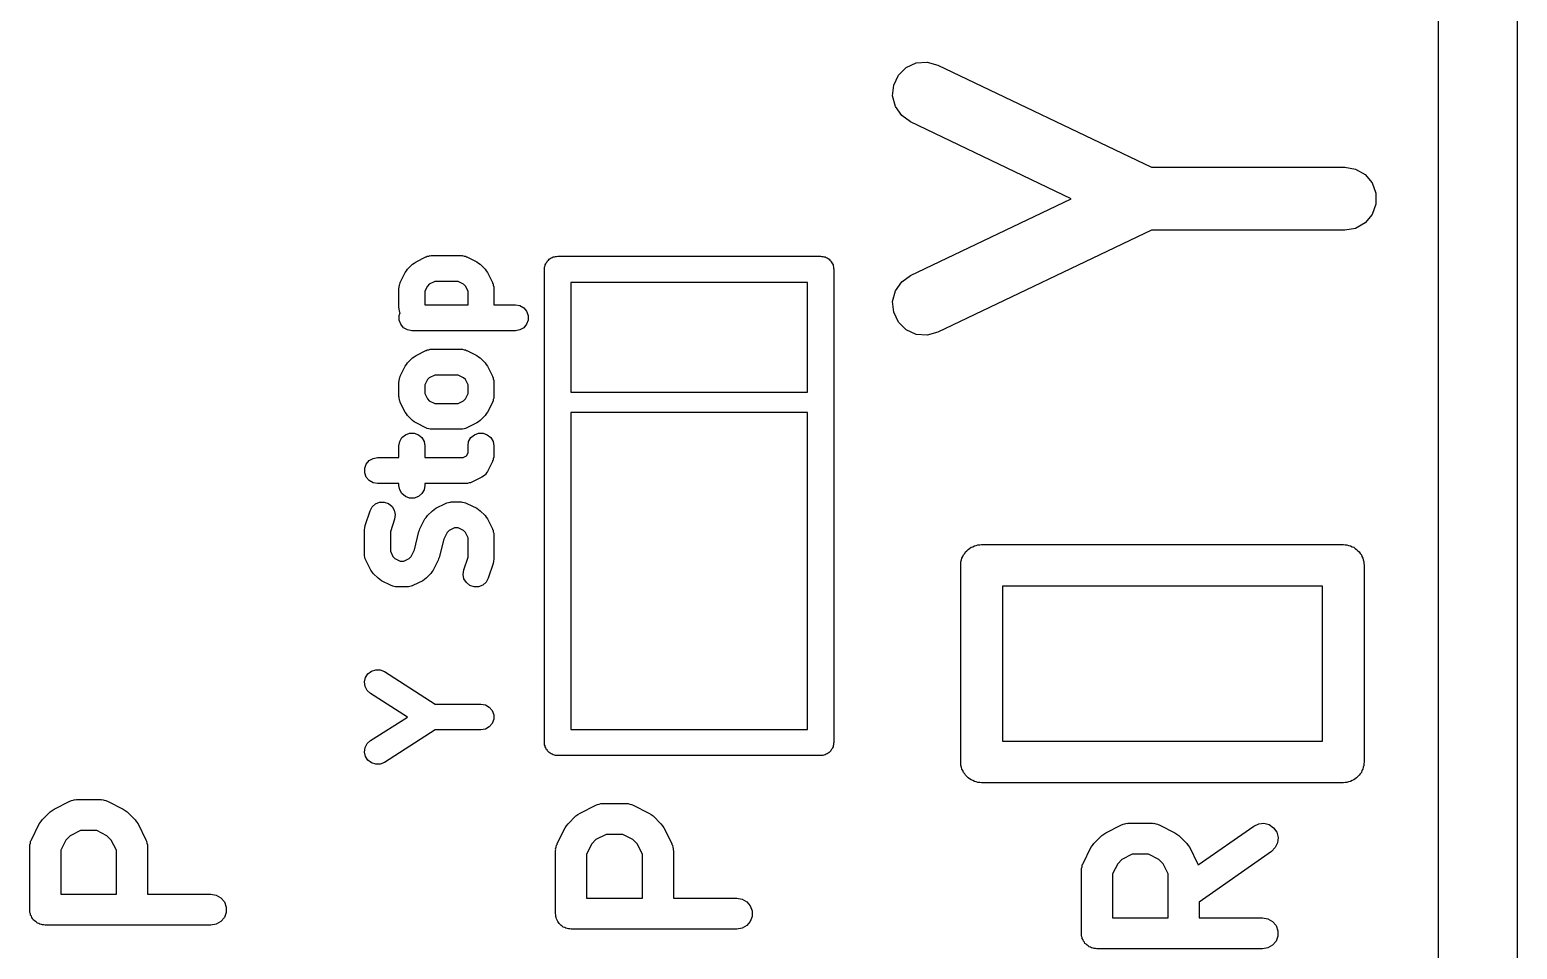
# Model space of a CAD drawing. Extents: x 10 to 287, y -200 to -10.
# Drawn here: x 100.45 to 107.63, y -72.25 to -67.8 of the extents above; entities that cross this region are included whole.
import ezdxf

# ---------------------------------------------------------------- set-up
doc = ezdxf.new("R2010")
doc.units = 0
doc.header["$MEASUREMENT"] = 0
doc.layers.add('BLACK', color=7, linetype='CONTINUOUS')

msp = doc.modelspace()

# ---------------------------------------------------------------- linework, layer by layer
at = {"layer": 'Black'}
for p, q in [((107.632, -61.214), (107.632, -76.454)), ((107.251, -73.6981), (107.251, -63.8429)), ((104.681, -67.9864), (104.729, -67.9644)), ((104.729, -67.9644), (104.782, -67.9603)), ((104.782, -67.9603), (104.833, -67.9745)), ((104.62, -68.0712), (104.643, -68.0235)), ((104.643, -68.0235), (104.681, -67.9864)), ((104.833, -67.9745), (105.866, -68.4676)), ((104.615, -68.1239), (104.62, -68.0712)), ((104.629, -68.1752), (104.615, -68.1239)), ((104.659, -68.2188), (104.629, -68.1752)), ((104.702, -68.2495), (104.659, -68.2188)), ((105.478, -68.62), (104.702, -68.2495)), ((105.866, -68.4676), (106.799, -68.4676)), ((106.799, -68.4676), (106.851, -68.4768)), ((106.851, -68.4768), (106.897, -68.5033)), ((106.897, -68.5033), (106.931, -68.5438)), ((106.931, -68.5438), (106.949, -68.5935)), ((106.949, -68.5935), (106.949, -68.6465)), ((104.702, -68.9905), (105.478, -68.62)), ((106.949, -68.6465), (106.931, -68.6962)), ((106.897, -68.7367), (106.851, -68.7632)), ((106.931, -68.6962), (106.897, -68.7367)), ((105.866, -68.7724), (104.833, -69.2655)), ((106.799, -68.7724), (105.866, -68.7724)), ((106.851, -68.7632), (106.799, -68.7724)), ((102.313, -68.9251), (102.36, -68.9012)), ((102.36, -68.9012), (102.364, -68.9002)), ((102.364, -68.9002), (102.367, -68.8984)), ((102.367, -68.8984), (102.374, -68.8971)), ((102.374, -68.8971), (102.381, -68.8951)), ((102.381, -68.8951), (102.385, -68.8953)), ((102.385, -68.8953), (102.388, -68.8946)), ((102.388, -68.8946), (102.531, -68.8946)), ((102.531, -68.8946), (102.535, -68.8953)), ((102.535, -68.8953), (102.538, -68.8951)), ((102.538, -68.8951), (102.545, -68.8971)), ((102.545, -68.8971), (102.552, -68.8984)), ((102.552, -68.8984), (102.555, -68.9002)), ((102.555, -68.9002), (102.559, -68.9012)), ((102.559, -68.9012), (102.607, -68.9251)), ((102.965, -68.906), (102.97, -68.9041)), ((102.97, -68.9041), (102.975, -68.9013)), ((102.975, -68.9013), (102.981, -68.9004)), ((102.981, -68.9004), (102.986, -68.8985)), ((102.986, -68.8985), (102.992, -68.8985)), ((102.992, -68.8985), (102.997, -68.8975)), ((102.997, -68.8975), (104.267, -68.8975)), ((104.267, -68.8975), (104.272, -68.8985)), ((104.272, -68.8985), (104.278, -68.8985)), ((104.278, -68.8985), (104.283, -68.9004)), ((104.283, -68.9004), (104.289, -68.9013)), ((104.289, -68.9013), (104.294, -68.9041)), ((104.294, -68.9041), (104.299, -68.906)), ((102.261, -68.9768), (102.267, -68.9688)), ((102.267, -68.9688), (102.272, -68.9606)), ((102.272, -68.9606), (102.296, -68.9368)), ((102.296, -68.9368), (102.304, -68.931)), ((102.304, -68.931), (102.313, -68.9251)), ((102.607, -68.9251), (102.615, -68.931)), ((102.615, -68.931), (102.623, -68.9368)), ((102.623, -68.9368), (102.647, -68.9606)), ((102.647, -68.9606), (102.652, -68.9688)), ((102.652, -68.9688), (102.658, -68.9768)), ((102.933, -68.961), (102.934, -68.9555)), ((102.933, -71.247), (102.933, -68.961)), ((102.934, -68.95), (102.936, -68.9448)), ((102.934, -68.9555), (102.934, -68.95)), ((102.936, -68.9448), (102.937, -68.9393)), ((102.937, -68.9393), (102.94, -68.9345)), ((102.94, -68.9345), (102.942, -68.9292)), ((102.942, -68.9292), (102.946, -68.925)), ((102.946, -68.925), (102.948, -68.9202)), ((102.948, -68.9202), (102.953, -68.9166)), ((102.953, -68.9166), (102.956, -68.9124)), ((102.956, -68.9124), (102.961, -68.9096)), ((102.961, -68.9096), (102.965, -68.906)), ((104.299, -68.906), (104.303, -68.9096)), ((104.303, -68.9096), (104.308, -68.9124)), ((104.308, -68.9124), (104.311, -68.9166)), ((104.311, -68.9166), (104.316, -68.9202)), ((104.316, -68.9202), (104.318, -68.925)), ((104.318, -68.925), (104.322, -68.9292)), ((104.322, -68.9292), (104.324, -68.9345)), ((104.324, -68.9345), (104.327, -68.9393)), ((104.327, -68.9393), (104.328, -68.9448)), ((104.328, -68.9448), (104.33, -68.95)), ((104.33, -68.95), (104.33, -68.9555)), ((104.33, -68.9555), (104.331, -68.961)), ((104.331, -68.961), (104.331, -71.247)), ((102.231, -69.0452), (102.233, -69.0382)), ((102.231, -69.0488), (102.231, -69.0452)), ((102.233, -69.0382), (102.234, -69.031)), ((102.234, -69.031), (102.236, -69.0279)), ((102.236, -69.0279), (102.237, -69.0244)), ((102.237, -69.0244), (102.261, -68.9768)), ((102.368, -69.0418), (102.355, -69.0671)), ((102.377, -69.0323), (102.368, -69.0418)), ((102.403, -69.0196), (102.377, -69.0323)), ((102.516, -69.0196), (102.403, -69.0196)), ((102.542, -69.0323), (102.516, -69.0196)), ((102.551, -69.0418), (102.542, -69.0323)), ((102.564, -69.0671), (102.551, -69.0418)), ((102.658, -68.9768), (102.682, -69.0244)), ((102.682, -69.0244), (102.683, -69.0279)), ((102.683, -69.0279), (102.685, -69.031)), ((102.685, -69.031), (102.686, -69.0382)), ((102.686, -69.0382), (102.688, -69.0452)), ((102.688, -69.0452), (102.688, -69.0488)), ((103.06, -69.0245), (103.06, -69.5541)), ((104.203, -69.0245), (103.06, -69.0245)), ((104.203, -69.5541), (104.203, -69.0245)), ((104.629, -69.0648), (104.659, -69.0212)), ((104.659, -69.0212), (104.702, -68.9905)), ((102.23, -69.0524), (102.231, -69.0488)), ((102.23, -69.1476), (102.23, -69.0524)), ((102.355, -69.0671), (102.355, -69.1327)), ((102.564, -69.1327), (102.564, -69.0671)), ((102.688, -69.0488), (102.689, -69.0524)), ((102.689, -69.0524), (102.689, -69.1327)), ((104.615, -69.1161), (104.629, -69.0648)), ((104.62, -69.1688), (104.615, -69.1161)), ((102.231, -69.1512), (102.23, -69.1476)), ((102.231, -69.1548), (102.231, -69.1512)), ((102.233, -69.1618), (102.231, -69.1548)), ((102.231, -69.1844), (102.236, -69.1719)), ((102.231, -69.2061), (102.231, -69.1844)), ((102.234, -69.169), (102.233, -69.1618)), ((102.236, -69.1719), (102.234, -69.169)), ((102.355, -69.1327), (102.564, -69.1327)), ((102.689, -69.1327), (102.793, -69.1327)), ((102.793, -69.1327), (102.814, -69.1365)), ((102.814, -69.1365), (102.833, -69.1474)), ((102.833, -69.1474), (102.847, -69.164)), ((102.847, -69.164), (102.854, -69.1844)), ((102.854, -69.1844), (102.854, -69.2061)), ((104.643, -69.2165), (104.62, -69.1688)), ((102.239, -69.2265), (102.231, -69.2061)), ((102.253, -69.2431), (102.239, -69.2265)), ((102.271, -69.254), (102.253, -69.2431)), ((102.293, -69.2577), (102.271, -69.254)), ((102.793, -69.2577), (102.293, -69.2577)), ((102.814, -69.254), (102.793, -69.2577)), ((102.833, -69.2431), (102.814, -69.254)), ((102.847, -69.2265), (102.833, -69.2431)), ((102.854, -69.2061), (102.847, -69.2265)), ((104.681, -69.2536), (104.643, -69.2165)), ((104.729, -69.2756), (104.681, -69.2536)), ((104.782, -69.2797), (104.729, -69.2756)), ((104.833, -69.2655), (104.782, -69.2797)), ((102.272, -69.4129), (102.296, -69.3891)), ((102.296, -69.3891), (102.304, -69.3834)), ((102.304, -69.3834), (102.313, -69.3774)), ((102.313, -69.3774), (102.36, -69.3536)), ((102.36, -69.3536), (102.364, -69.3526)), ((102.364, -69.3526), (102.367, -69.3508)), ((102.367, -69.3508), (102.374, -69.3495)), ((102.374, -69.3495), (102.381, -69.3474)), ((102.381, -69.3474), (102.385, -69.3477)), ((102.385, -69.3477), (102.388, -69.347)), ((102.388, -69.347), (102.531, -69.347)), ((102.531, -69.347), (102.535, -69.3477)), ((102.535, -69.3477), (102.538, -69.3474)), ((102.538, -69.3474), (102.545, -69.3495)), ((102.545, -69.3495), (102.552, -69.3508)), ((102.552, -69.3508), (102.555, -69.3526)), ((102.555, -69.3526), (102.559, -69.3536)), ((102.559, -69.3536), (102.607, -69.3774)), ((102.607, -69.3774), (102.615, -69.3834)), ((102.615, -69.3834), (102.623, -69.3891)), ((102.623, -69.3891), (102.647, -69.4129)), ((102.236, -69.4803), (102.237, -69.4768)), ((102.237, -69.4768), (102.261, -69.4292)), ((102.261, -69.4292), (102.267, -69.4211)), ((102.267, -69.4211), (102.272, -69.4129)), ((102.403, -69.472), (102.377, -69.4847)), ((102.516, -69.472), (102.403, -69.472)), ((102.542, -69.4847), (102.516, -69.472)), ((102.647, -69.4129), (102.652, -69.4212)), ((102.652, -69.4212), (102.658, -69.4292)), ((102.658, -69.4292), (102.682, -69.4768)), ((102.682, -69.4768), (102.683, -69.4803)), ((102.23, -69.5048), (102.231, -69.5012)), ((102.23, -69.5762), (102.23, -69.5048)), ((102.231, -69.4976), (102.233, -69.4906)), ((102.231, -69.5012), (102.231, -69.4976)), ((102.233, -69.4906), (102.234, -69.4834)), ((102.234, -69.4834), (102.236, -69.4803)), ((102.368, -69.4942), (102.355, -69.5195)), ((102.355, -69.5195), (102.355, -69.5614)), ((102.377, -69.4847), (102.368, -69.4942)), ((102.551, -69.4942), (102.542, -69.4847)), ((102.564, -69.5195), (102.551, -69.4942)), ((102.564, -69.5614), (102.564, -69.5195)), ((102.683, -69.4803), (102.685, -69.4834)), ((102.685, -69.4834), (102.686, -69.4906)), ((102.686, -69.4906), (102.688, -69.4976)), ((102.688, -69.4976), (102.688, -69.5012)), ((102.688, -69.5012), (102.689, -69.5048)), ((102.689, -69.5048), (102.689, -69.5762)), ((102.231, -69.5797), (102.23, -69.5762)), ((102.231, -69.5833), (102.231, -69.5797)), ((102.233, -69.5904), (102.231, -69.5833)), ((102.234, -69.5976), (102.233, -69.5904)), ((102.236, -69.6007), (102.234, -69.5976)), ((102.237, -69.6041), (102.236, -69.6007)), ((102.261, -69.6518), (102.237, -69.6041)), ((102.355, -69.5614), (102.368, -69.5868)), ((102.368, -69.5868), (102.377, -69.5963)), ((102.377, -69.5963), (102.403, -69.6089)), ((102.403, -69.6089), (102.516, -69.6089)), ((102.516, -69.6089), (102.542, -69.5963)), ((102.542, -69.5963), (102.551, -69.5868)), ((102.551, -69.5868), (102.564, -69.5614)), ((102.682, -69.6041), (102.658, -69.6518)), ((102.683, -69.6007), (102.682, -69.6041)), ((102.685, -69.5976), (102.683, -69.6007)), ((102.686, -69.5904), (102.685, -69.5976)), ((102.688, -69.5833), (102.686, -69.5904)), ((102.689, -69.5762), (102.688, -69.5797)), ((102.688, -69.5797), (102.688, -69.5833)), ((103.06, -69.5541), (104.203, -69.5541)), ((102.267, -69.6598), (102.261, -69.6518)), ((102.272, -69.668), (102.267, -69.6598)), ((102.296, -69.6918), (102.272, -69.668)), ((102.304, -69.6976), (102.296, -69.6918)), ((102.623, -69.6918), (102.615, -69.6976)), ((102.647, -69.668), (102.623, -69.6918)), ((102.652, -69.6598), (102.647, -69.668)), ((102.658, -69.6518), (102.652, -69.6598)), ((103.06, -69.6531), (103.06, -71.1835)), ((104.203, -69.6531), (103.06, -69.6531)), ((104.203, -71.1835), (104.203, -69.6531)), ((102.245, -69.7741), (102.262, -69.7602)), ((102.262, -69.7602), (102.282, -69.7527)), ((102.282, -69.7527), (102.304, -69.7527)), ((102.313, -69.7035), (102.304, -69.6976)), ((102.304, -69.7527), (102.324, -69.7602)), ((102.36, -69.7273), (102.313, -69.7035)), ((102.324, -69.7602), (102.341, -69.7741)), ((102.364, -69.7284), (102.36, -69.7273)), ((102.367, -69.7302), (102.364, -69.7284)), ((102.374, -69.7314), (102.367, -69.7302)), ((102.381, -69.7335), (102.374, -69.7314)), ((102.385, -69.7333), (102.381, -69.7335)), ((102.388, -69.7339), (102.385, -69.7333)), ((102.531, -69.7339), (102.388, -69.7339)), ((102.535, -69.7333), (102.531, -69.7339)), ((102.538, -69.7335), (102.535, -69.7333)), ((102.545, -69.7314), (102.538, -69.7335)), ((102.552, -69.7302), (102.545, -69.7314)), ((102.555, -69.7284), (102.552, -69.7302)), ((102.559, -69.7273), (102.555, -69.7284)), ((102.607, -69.7035), (102.559, -69.7273)), ((102.578, -69.7741), (102.595, -69.7602)), ((102.595, -69.7602), (102.615, -69.7527)), ((102.615, -69.6976), (102.607, -69.7035)), ((102.615, -69.7527), (102.637, -69.7527)), ((102.637, -69.7527), (102.657, -69.7602)), ((102.657, -69.7602), (102.674, -69.7741)), ((102.23, -69.8143), (102.234, -69.7929)), ((102.23, -69.8708), (102.23, -69.8143)), ((102.234, -69.7929), (102.245, -69.7741)), ((102.341, -69.7741), (102.352, -69.7929)), ((102.352, -69.7929), (102.355, -69.8143)), ((102.355, -69.8143), (102.355, -69.8708)), ((102.564, -69.8143), (102.567, -69.7929)), ((102.564, -69.8472), (102.564, -69.8143)), ((102.567, -69.7929), (102.578, -69.7741)), ((102.674, -69.7741), (102.685, -69.7929)), ((102.685, -69.7929), (102.689, -69.8143)), ((102.689, -69.8143), (102.689, -69.8619)), ((102.065, -69.9225), (102.072, -69.9021)), ((102.072, -69.9021), (102.086, -69.8855)), ((102.086, -69.8855), (102.105, -69.8746)), ((102.105, -69.8746), (102.126, -69.8708)), ((102.126, -69.8708), (102.23, -69.8708)), ((102.355, -69.8708), (102.54, -69.8708)), ((102.54, -69.8708), (102.556, -69.8629)), ((102.556, -69.8629), (102.564, -69.8472)), ((102.682, -69.8899), (102.658, -69.9375)), ((102.683, -69.8864), (102.682, -69.8899)), ((102.685, -69.8833), (102.683, -69.8864)), ((102.686, -69.8761), (102.685, -69.8833)), ((102.688, -69.8691), (102.686, -69.8761)), ((102.689, -69.8619), (102.688, -69.8655)), ((102.688, -69.8655), (102.688, -69.8691)), ((102.065, -69.9442), (102.065, -69.9225)), ((102.072, -69.9646), (102.065, -69.9442)), ((102.086, -69.9812), (102.072, -69.9646)), ((102.105, -69.9921), (102.086, -69.9812)), ((102.63, -69.9654), (102.583, -69.9892)), ((102.638, -69.96), (102.63, -69.9654)), ((102.645, -69.9549), (102.638, -69.96)), ((102.646, -69.9535), (102.645, -69.9549)), ((102.648, -69.9525), (102.646, -69.9535)), ((102.653, -69.9448), (102.648, -69.9525)), ((102.658, -69.9375), (102.653, -69.9448)), ((102.126, -69.9958), (102.105, -69.9921)), ((102.23, -69.9958), (102.126, -69.9958)), ((102.23, -70.0048), (102.23, -69.9958)), ((102.234, -70.0261), (102.23, -70.0048)), ((102.245, -70.0449), (102.234, -70.0261)), ((102.262, -70.0589), (102.245, -70.0449)), ((102.341, -70.0449), (102.324, -70.0589)), ((102.352, -70.0261), (102.341, -70.0449)), ((102.355, -70.0048), (102.352, -70.0261)), ((102.555, -69.9958), (102.355, -69.9958)), ((102.355, -69.9958), (102.355, -70.0048)), ((102.558, -69.9952), (102.555, -69.9958)), ((102.562, -69.9954), (102.558, -69.9952)), ((102.569, -69.9933), (102.562, -69.9954)), ((102.576, -69.9921), (102.569, -69.9933)), ((102.579, -69.9903), (102.576, -69.9921)), ((102.583, -69.9892), (102.579, -69.9903)), ((102.091, -70.1279), (102.101, -70.1088)), ((102.101, -70.1088), (102.117, -70.0944)), ((102.117, -70.0944), (102.137, -70.0864)), ((102.137, -70.0864), (102.159, -70.0858)), ((102.159, -70.0858), (102.18, -70.0927)), ((102.18, -70.0927), (102.197, -70.1062)), ((102.197, -70.1062), (102.208, -70.1246)), ((102.208, -70.1246), (102.212, -70.1459)), ((102.282, -70.0663), (102.262, -70.0589)), ((102.304, -70.0663), (102.282, -70.0663)), ((102.324, -70.0589), (102.304, -70.0663)), ((102.392, -70.1272), (102.4, -70.1215)), ((102.4, -70.1215), (102.408, -70.1155)), ((102.408, -70.1155), (102.455, -70.0917)), ((102.455, -70.0917), (102.459, -70.0907)), ((102.459, -70.0907), (102.462, -70.0889)), ((102.462, -70.0889), (102.469, -70.0876)), ((102.469, -70.0876), (102.476, -70.0855)), ((102.476, -70.0855), (102.48, -70.0857)), ((102.48, -70.0857), (102.483, -70.0851)), ((102.483, -70.0851), (102.531, -70.0851)), ((102.531, -70.0851), (102.535, -70.0857)), ((102.535, -70.0857), (102.538, -70.0855)), ((102.538, -70.0855), (102.545, -70.0876)), ((102.545, -70.0876), (102.552, -70.0889)), ((102.552, -70.0889), (102.555, -70.0907)), ((102.555, -70.0907), (102.559, -70.0917)), ((102.559, -70.0917), (102.607, -70.1155)), ((102.607, -70.1155), (102.615, -70.1215)), ((102.615, -70.1215), (102.623, -70.1272)), ((102.067, -70.1993), (102.091, -70.1279)), ((102.209, -70.1674), (102.189, -70.2292)), ((102.212, -70.1459), (102.209, -70.1674)), ((102.332, -70.2149), (102.356, -70.1673)), ((102.356, -70.1673), (102.362, -70.1593)), ((102.362, -70.1593), (102.368, -70.151)), ((102.368, -70.151), (102.392, -70.1272)), ((102.623, -70.1272), (102.647, -70.151)), ((102.647, -70.151), (102.652, -70.1592)), ((102.652, -70.1592), (102.658, -70.1673)), ((102.658, -70.1673), (102.682, -70.2149)), ((102.064, -70.219), (102.065, -70.2092)), ((102.064, -70.3381), (102.064, -70.219)), ((102.065, -70.2092), (102.067, -70.1993)), ((102.189, -70.2292), (102.189, -70.3233)), ((102.305, -70.3163), (102.327, -70.2277)), ((102.327, -70.2277), (102.33, -70.2215)), ((102.33, -70.2215), (102.332, -70.2149)), ((102.447, -70.2647), (102.425, -70.3533)), ((102.463, -70.2323), (102.447, -70.2647)), ((102.473, -70.2228), (102.463, -70.2323)), ((102.498, -70.2101), (102.473, -70.2228)), ((102.516, -70.2101), (102.498, -70.2101)), ((102.542, -70.2228), (102.516, -70.2101)), ((102.551, -70.2323), (102.542, -70.2228)), ((102.564, -70.2576), (102.551, -70.2323)), ((102.564, -70.3518), (102.564, -70.2576)), ((102.682, -70.2149), (102.683, -70.2184)), ((102.683, -70.2184), (102.685, -70.2215)), ((102.685, -70.2215), (102.686, -70.2287)), ((102.686, -70.2287), (102.688, -70.2357)), ((102.688, -70.2357), (102.688, -70.2393)), ((102.688, -70.2393), (102.689, -70.2429)), ((102.689, -70.2429), (102.689, -70.3619)), ((102.064, -70.3416), (102.064, -70.3381)), ((102.189, -70.3233), (102.201, -70.3487)), ((102.289, -70.3487), (102.305, -70.3163)), ((104.954, -70.3491), (104.957, -70.3409)), ((104.957, -70.3409), (104.963, -70.3341)), ((104.963, -70.3341), (104.967, -70.3265)), ((104.967, -70.3265), (104.974, -70.3209)), ((104.974, -70.3209), (104.98, -70.3142)), ((104.98, -70.3142), (104.987, -70.3098)), ((104.987, -70.3098), (104.994, -70.3041)), ((104.994, -70.3041), (105.002, -70.3011)), ((105.002, -70.3011), (105.01, -70.2967)), ((105.01, -70.2967), (105.019, -70.2952)), ((105.019, -70.2952), (105.027, -70.2922)), ((105.027, -70.2922), (105.036, -70.2922)), ((105.036, -70.2922), (105.044, -70.2907)), ((105.044, -70.2907), (106.792, -70.2907)), ((106.792, -70.2907), (106.8, -70.2922)), ((106.8, -70.2922), (106.809, -70.2922)), ((106.809, -70.2922), (106.817, -70.2952)), ((106.817, -70.2952), (106.826, -70.2967)), ((106.826, -70.2967), (106.834, -70.3011)), ((106.834, -70.3011), (106.842, -70.3041)), ((106.842, -70.3041), (106.849, -70.3098)), ((106.849, -70.3098), (106.856, -70.3142)), ((106.856, -70.3142), (106.862, -70.3209)), ((106.862, -70.3209), (106.869, -70.3265)), ((106.869, -70.3265), (106.873, -70.3341)), ((106.873, -70.3341), (106.879, -70.3409)), ((106.879, -70.3409), (106.882, -70.3491)), ((102.064, -70.3452), (102.064, -70.3416)), ((102.066, -70.3523), (102.064, -70.3452)), ((102.067, -70.3595), (102.066, -70.3523)), ((102.069, -70.3626), (102.067, -70.3595)), ((102.07, -70.366), (102.069, -70.3626)), ((102.094, -70.4137), (102.07, -70.366)), ((102.201, -70.3487), (102.211, -70.3582)), ((102.211, -70.3582), (102.236, -70.3708)), ((102.236, -70.3708), (102.254, -70.3708)), ((102.254, -70.3708), (102.28, -70.3582)), ((102.28, -70.3582), (102.289, -70.3487)), ((102.42, -70.366), (102.396, -70.4137)), ((102.422, -70.3595), (102.42, -70.366)), ((102.425, -70.3533), (102.422, -70.3595)), ((102.543, -70.4136), (102.564, -70.3518)), ((102.685, -70.3817), (102.662, -70.4531)), ((102.687, -70.3718), (102.685, -70.3817)), ((102.689, -70.3619), (102.687, -70.3718)), ((104.944, -70.391), (104.945, -70.3824)), ((104.944, -71.341), (104.944, -70.391)), ((104.945, -70.3736), (104.948, -70.3653)), ((104.945, -70.3824), (104.945, -70.3736)), ((104.948, -70.3653), (104.95, -70.3567)), ((104.95, -70.3567), (104.954, -70.3491)), ((106.882, -70.3491), (106.886, -70.3567)), ((106.886, -70.3567), (106.888, -70.3653)), ((106.888, -70.3653), (106.891, -70.3736)), ((106.891, -70.3736), (106.891, -70.3824)), ((106.891, -70.3824), (106.892, -70.391)), ((106.892, -70.391), (106.892, -71.341)), ((102.1, -70.4217), (102.094, -70.4137)), ((102.106, -70.4299), (102.1, -70.4217)), ((102.13, -70.4537), (102.106, -70.4299)), ((102.138, -70.4595), (102.13, -70.4537)), ((102.146, -70.4654), (102.138, -70.4595)), ((102.193, -70.4892), (102.146, -70.4654)), ((102.345, -70.4654), (102.297, -70.4892)), ((102.353, -70.4595), (102.345, -70.4654)), ((102.361, -70.4537), (102.353, -70.4595)), ((102.385, -70.4299), (102.361, -70.4537)), ((102.39, -70.4217), (102.385, -70.4299)), ((102.396, -70.4137), (102.39, -70.4217)), ((102.54, -70.435), (102.543, -70.4136)), ((102.544, -70.4563), (102.54, -70.435)), ((102.556, -70.4748), (102.544, -70.4563)), ((102.573, -70.4883), (102.556, -70.4748)), ((102.651, -70.4722), (102.635, -70.4866)), ((102.662, -70.4531), (102.651, -70.4722)), ((102.197, -70.4903), (102.193, -70.4892)), ((102.2, -70.4921), (102.197, -70.4903)), ((102.207, -70.4933), (102.2, -70.4921)), ((102.214, -70.4954), (102.207, -70.4933)), ((102.218, -70.4952), (102.214, -70.4954)), ((102.221, -70.4958), (102.218, -70.4952)), ((102.269, -70.4958), (102.221, -70.4958)), ((102.273, -70.4952), (102.269, -70.4958)), ((102.276, -70.4954), (102.273, -70.4952)), ((102.283, -70.4933), (102.276, -70.4954)), ((102.29, -70.4921), (102.283, -70.4933)), ((102.294, -70.4903), (102.29, -70.4921)), ((102.297, -70.4892), (102.294, -70.4903)), ((102.593, -70.4952), (102.573, -70.4883)), ((102.615, -70.4946), (102.593, -70.4952)), ((102.635, -70.4866), (102.615, -70.4946)), ((105.145, -70.4913), (105.145, -71.2407)), ((106.691, -70.4913), (105.145, -70.4913)), ((106.691, -71.2407), (106.691, -70.4913)), ((102.068, -70.9333), (102.08, -70.9149)), ((102.08, -70.9149), (102.097, -70.9017)), ((102.097, -70.9017), (102.118, -70.8952)), ((102.118, -70.8952), (102.14, -70.8961)), ((102.14, -70.8961), (102.16, -70.9044)), ((102.16, -70.9044), (102.406, -71.0613)), ((102.064, -70.9544), (102.068, -70.9333)), ((102.067, -70.976), (102.064, -70.9544)), ((102.077, -70.9952), (102.067, -70.976)), ((102.093, -71.0099), (102.077, -70.9952)), ((102.272, -71.1238), (102.093, -71.0099)), ((102.093, -71.2377), (102.272, -71.1238)), ((102.406, -71.0613), (102.626, -71.0613)), ((102.626, -71.0613), (102.648, -71.0651)), ((102.648, -71.0651), (102.666, -71.0759)), ((102.666, -71.0759), (102.68, -71.0926)), ((102.68, -71.0926), (102.688, -71.113)), ((102.688, -71.113), (102.688, -71.1347)), ((102.406, -71.1863), (102.16, -71.3432)), ((102.626, -71.1863), (102.406, -71.1863)), ((102.648, -71.1825), (102.626, -71.1863)), ((102.666, -71.1717), (102.648, -71.1825)), ((102.68, -71.1551), (102.666, -71.1717)), ((102.688, -71.1347), (102.68, -71.1551)), ((103.06, -71.1835), (104.203, -71.1835)), ((102.064, -71.2932), (102.067, -71.2717)), ((102.067, -71.2717), (102.077, -71.2524)), ((102.077, -71.2524), (102.093, -71.2377)), ((102.934, -71.2525), (102.933, -71.247)), ((102.934, -71.258), (102.934, -71.2525)), ((102.936, -71.2632), (102.934, -71.258)), ((102.937, -71.2687), (102.936, -71.2632)), ((102.94, -71.2735), (102.937, -71.2687)), ((102.942, -71.2788), (102.94, -71.2735)), ((104.324, -71.2735), (104.322, -71.2788)), ((104.327, -71.2687), (104.324, -71.2735)), ((104.328, -71.2632), (104.327, -71.2687)), ((104.33, -71.258), (104.328, -71.2632)), ((104.331, -71.247), (104.33, -71.2525)), ((104.33, -71.2525), (104.33, -71.258)), ((105.145, -71.2407), (106.691, -71.2407)), ((102.068, -71.3144), (102.064, -71.2932)), ((102.08, -71.3327), (102.068, -71.3144)), ((102.097, -71.3459), (102.08, -71.3327)), ((102.118, -71.3524), (102.097, -71.3459)), ((102.16, -71.3432), (102.14, -71.3515)), ((102.946, -71.283), (102.942, -71.2788)), ((102.948, -71.2878), (102.946, -71.283)), ((102.953, -71.2914), (102.948, -71.2878)), ((102.956, -71.2956), (102.953, -71.2914)), ((102.961, -71.2984), (102.956, -71.2956)), ((102.965, -71.302), (102.961, -71.2984)), ((102.97, -71.3039), (102.965, -71.302)), ((102.975, -71.3067), (102.97, -71.3039)), ((102.981, -71.3076), (102.975, -71.3067)), ((102.986, -71.3095), (102.981, -71.3076)), ((102.992, -71.3095), (102.986, -71.3095)), ((102.997, -71.3105), (102.992, -71.3095)), ((104.267, -71.3105), (102.997, -71.3105)), ((104.272, -71.3095), (104.267, -71.3105)), ((104.278, -71.3095), (104.272, -71.3095)), ((104.283, -71.3076), (104.278, -71.3095)), ((104.289, -71.3067), (104.283, -71.3076)), ((104.294, -71.3039), (104.289, -71.3067)), ((104.299, -71.302), (104.294, -71.3039)), ((104.303, -71.2984), (104.299, -71.302)), ((104.308, -71.2956), (104.303, -71.2984)), ((104.311, -71.2914), (104.308, -71.2956)), ((104.316, -71.2878), (104.311, -71.2914)), ((104.318, -71.283), (104.316, -71.2878)), ((104.322, -71.2788), (104.318, -71.283)), ((104.945, -71.3496), (104.944, -71.341)), ((106.892, -71.341), (106.891, -71.3496)), ((102.14, -71.3515), (102.118, -71.3524)), ((104.945, -71.3584), (104.945, -71.3496)), ((104.948, -71.3667), (104.945, -71.3584)), ((104.95, -71.3753), (104.948, -71.3667)), ((104.954, -71.3829), (104.95, -71.3753)), ((104.957, -71.3911), (104.954, -71.3829)), ((104.963, -71.3979), (104.957, -71.3911)), ((104.967, -71.4055), (104.963, -71.3979)), ((104.974, -71.4111), (104.967, -71.4055)), ((104.98, -71.4178), (104.974, -71.4111)), ((104.987, -71.4222), (104.98, -71.4178)), ((106.856, -71.4178), (106.849, -71.4222)), ((106.862, -71.4111), (106.856, -71.4178)), ((106.869, -71.4055), (106.862, -71.4111)), ((106.873, -71.3979), (106.869, -71.4055)), ((106.879, -71.3911), (106.873, -71.3979)), ((106.882, -71.3829), (106.879, -71.3911)), ((106.886, -71.3753), (106.882, -71.3829)), ((106.888, -71.3667), (106.886, -71.3753)), ((106.891, -71.3584), (106.888, -71.3667)), ((106.891, -71.3496), (106.891, -71.3584)), ((104.994, -71.4279), (104.987, -71.4222)), ((105.002, -71.4309), (104.994, -71.4279)), ((105.01, -71.4353), (105.002, -71.4309)), ((105.019, -71.4368), (105.01, -71.4353)), ((105.027, -71.4398), (105.019, -71.4368)), ((105.036, -71.4398), (105.027, -71.4398)), ((105.044, -71.4413), (105.036, -71.4398)), ((106.792, -71.4413), (105.044, -71.4413)), ((106.8, -71.4398), (106.792, -71.4413)), ((106.809, -71.4398), (106.8, -71.4398)), ((106.817, -71.4368), (106.809, -71.4398)), ((106.826, -71.4353), (106.817, -71.4368)), ((106.834, -71.4309), (106.826, -71.4353)), ((106.842, -71.4279), (106.834, -71.4309)), ((106.849, -71.4222), (106.842, -71.4279)), ((100.565, -71.5686), (100.641, -71.5305)), ((100.641, -71.5305), (100.645, -71.5292)), ((100.645, -71.5292), (100.649, -71.5271)), ((100.649, -71.5271), (100.657, -71.5256)), ((100.657, -71.5256), (100.666, -71.5231)), ((100.666, -71.5231), (100.67, -71.5233)), ((100.67, -71.5233), (100.674, -71.5226)), ((100.674, -71.5226), (100.789, -71.5226)), ((100.789, -71.5226), (100.793, -71.5233)), ((100.793, -71.5233), (100.797, -71.5231)), ((100.797, -71.5231), (100.806, -71.5256)), ((100.806, -71.5256), (100.814, -71.5271)), ((100.814, -71.5271), (100.818, -71.5292)), ((100.818, -71.5292), (100.822, -71.5305)), ((100.822, -71.5305), (100.898, -71.5686)), ((103.105, -71.5876), (103.181, -71.5495)), ((103.181, -71.5495), (103.185, -71.5483)), ((103.185, -71.5483), (103.189, -71.5461)), ((103.189, -71.5461), (103.197, -71.5446)), ((103.197, -71.5446), (103.206, -71.5421)), ((103.206, -71.5421), (103.21, -71.5424)), ((103.21, -71.5424), (103.214, -71.5416)), ((103.214, -71.5416), (103.329, -71.5416)), ((103.329, -71.5416), (103.333, -71.5424)), ((103.333, -71.5424), (103.337, -71.5421)), ((103.337, -71.5421), (103.346, -71.5446)), ((103.346, -71.5446), (103.354, -71.5461)), ((103.354, -71.5461), (103.358, -71.5483)), ((103.358, -71.5483), (103.362, -71.5495)), ((103.362, -71.5495), (103.438, -71.5876)), ((100.493, -71.6402), (100.5, -71.6306)), ((100.5, -71.6306), (100.507, -71.6207)), ((100.507, -71.6207), (100.545, -71.5826)), ((100.545, -71.5826), (100.555, -71.5757)), ((100.555, -71.5757), (100.565, -71.5686)), ((100.898, -71.5686), (100.908, -71.5757)), ((100.908, -71.5757), (100.918, -71.5826)), ((100.918, -71.5826), (100.956, -71.6207)), ((100.956, -71.6207), (100.963, -71.6306)), ((100.963, -71.6306), (100.97, -71.6402)), ((103.047, -71.6398), (103.085, -71.6017)), ((103.085, -71.6017), (103.095, -71.5948)), ((103.095, -71.5948), (103.105, -71.5876)), ((103.438, -71.5876), (103.448, -71.5948)), ((103.448, -71.5948), (103.458, -71.6017)), ((103.458, -71.6017), (103.496, -71.6398)), ((100.455, -71.7164), (100.493, -71.6402)), ((100.642, -71.6972), (100.622, -71.7181)), ((100.692, -71.6724), (100.642, -71.6972)), ((100.771, -71.6724), (100.692, -71.6724)), ((100.82, -71.6972), (100.771, -71.6724)), ((100.841, -71.7181), (100.82, -71.6972)), ((100.97, -71.6402), (101.008, -71.7164)), ((102.995, -71.7354), (103.033, -71.6592)), ((103.033, -71.6592), (103.04, -71.6496)), ((103.04, -71.6496), (103.047, -71.6398)), ((103.232, -71.6915), (103.182, -71.7162)), ((103.311, -71.6915), (103.232, -71.6915)), ((103.36, -71.7162), (103.311, -71.6915)), ((103.496, -71.6398), (103.503, -71.6496)), ((103.503, -71.6496), (103.51, -71.6592)), ((103.51, -71.6592), (103.548, -71.7354)), ((105.587, -71.735), (105.625, -71.6969)), ((105.625, -71.6969), (105.635, -71.69)), ((105.635, -71.69), (105.645, -71.6829)), ((105.645, -71.6829), (105.721, -71.6448)), ((105.721, -71.6448), (105.725, -71.6435)), ((105.725, -71.6435), (105.729, -71.6414)), ((105.729, -71.6414), (105.737, -71.6399)), ((105.737, -71.6399), (105.746, -71.6374)), ((105.746, -71.6374), (105.75, -71.6376)), ((105.75, -71.6376), (105.754, -71.6369)), ((105.754, -71.6369), (105.869, -71.6369)), ((105.869, -71.6369), (105.873, -71.6376)), ((105.873, -71.6376), (105.877, -71.6374)), ((105.877, -71.6374), (105.886, -71.6399)), ((105.886, -71.6399), (105.894, -71.6414)), ((105.894, -71.6414), (105.898, -71.6435)), ((105.898, -71.6435), (105.902, -71.6448)), ((105.902, -71.6448), (105.978, -71.6829)), ((105.978, -71.6829), (105.988, -71.69)), ((105.988, -71.69), (105.998, -71.6969)), ((105.998, -71.6969), (106.036, -71.735)), ((106.091, -71.838), (106.359, -71.6504)), ((106.359, -71.6504), (106.383, -71.6394)), ((106.383, -71.6394), (106.408, -71.6372)), ((106.408, -71.6372), (106.434, -71.6439)), ((106.434, -71.6439), (106.455, -71.6588)), ((106.455, -71.6588), (106.47, -71.6801)), ((106.47, -71.6801), (106.477, -71.7053)), ((106.477, -71.7053), (106.474, -71.7312)), ((100.447, -71.7413), (100.45, -71.7329)), ((100.448, -71.7456), (100.447, -71.7413)), ((100.447, -71.7499), (100.448, -71.7456)), ((100.447, -72.0547), (100.447, -71.7499)), ((100.45, -71.7329), (100.451, -71.7243)), ((100.451, -71.7243), (100.454, -71.7205)), ((100.454, -71.7205), (100.455, -71.7164)), ((100.622, -71.7181), (100.597, -71.7676)), ((100.597, -71.7676), (100.597, -71.9798)), ((100.866, -71.7676), (100.841, -71.7181)), ((100.866, -71.9798), (100.866, -71.7676)), ((101.008, -71.7164), (101.009, -71.7205)), ((101.009, -71.7205), (101.011, -71.7243)), ((101.011, -71.7243), (101.013, -71.7329)), ((101.013, -71.7329), (101.015, -71.7413)), ((101.015, -71.7413), (101.015, -71.7456)), ((101.015, -71.7456), (101.016, -71.7499)), ((101.016, -71.7499), (101.016, -71.9798)), ((102.987, -71.7604), (102.99, -71.752)), ((102.988, -71.7647), (102.987, -71.7604)), ((102.987, -71.769), (102.988, -71.7647)), ((102.987, -72.0737), (102.987, -71.769)), ((102.99, -71.752), (102.991, -71.7433)), ((102.991, -71.7433), (102.994, -71.7396)), ((102.994, -71.7396), (102.995, -71.7354)), ((103.162, -71.7371), (103.137, -71.7866)), ((103.182, -71.7162), (103.162, -71.7371)), ((103.381, -71.7371), (103.36, -71.7162)), ((103.406, -71.7866), (103.381, -71.7371)), ((103.548, -71.7354), (103.549, -71.7396)), ((103.549, -71.7396), (103.551, -71.7433)), ((103.551, -71.7433), (103.553, -71.752)), ((103.553, -71.752), (103.555, -71.7604)), ((103.555, -71.7604), (103.555, -71.7647)), ((103.555, -71.7647), (103.556, -71.769)), ((103.556, -71.769), (103.556, -71.9988)), ((105.535, -71.8307), (105.573, -71.7545)), ((105.573, -71.7545), (105.58, -71.7449)), ((105.58, -71.7449), (105.587, -71.735)), ((106.036, -71.735), (106.043, -71.7449)), ((106.043, -71.7449), (106.05, -71.7545)), ((106.05, -71.7545), (106.088, -71.8307)), ((106.445, -71.7732), (106.096, -72.0175)), ((106.463, -71.7548), (106.445, -71.7732)), ((106.474, -71.7312), (106.463, -71.7548)), ((103.137, -71.7866), (103.137, -71.9988)), ((103.406, -71.9988), (103.406, -71.7866)), ((105.527, -71.8556), (105.53, -71.8472)), ((105.53, -71.8472), (105.531, -71.8386)), ((105.531, -71.8386), (105.534, -71.8348)), ((105.534, -71.8348), (105.535, -71.8307)), ((105.702, -71.8324), (105.677, -71.8819)), ((105.722, -71.8115), (105.702, -71.8324)), ((105.772, -71.7867), (105.722, -71.8115)), ((105.851, -71.7867), (105.772, -71.7867)), ((105.9, -71.8115), (105.851, -71.7867)), ((105.921, -71.8324), (105.9, -71.8115)), ((105.946, -71.8819), (105.921, -71.8324)), ((106.088, -71.8307), (106.089, -71.8348)), ((106.089, -71.8348), (106.091, -71.838)), ((105.528, -71.8599), (105.527, -71.8556)), ((105.527, -71.8642), (105.528, -71.8599)), ((105.527, -72.169), (105.527, -71.8642)), ((105.677, -71.8819), (105.677, -72.0941)), ((105.946, -72.0941), (105.946, -71.8819)), ((100.597, -71.9798), (100.866, -71.9798)), ((101.016, -71.9798), (101.322, -71.9798)), ((101.322, -71.9798), (101.348, -71.9843)), ((101.348, -71.9843), (101.37, -71.9973)), ((100.448, -72.0612), (100.447, -72.0547)), ((100.448, -72.0677), (100.448, -72.0612)), ((101.37, -71.9973), (101.387, -72.0172)), ((101.387, -72.0172), (101.396, -72.0417)), ((101.396, -72.0417), (101.396, -72.0677)), ((103.137, -71.9988), (103.406, -71.9988)), ((103.556, -71.9988), (103.862, -71.9988)), ((103.862, -71.9988), (103.888, -72.0033)), ((103.888, -72.0033), (103.91, -72.0164)), ((103.91, -72.0164), (103.927, -72.0363)), ((103.927, -72.0363), (103.936, -72.0607)), ((103.936, -72.0607), (103.936, -72.0868)), ((106.096, -72.0175), (106.096, -72.0941)), ((100.45, -72.0739), (100.448, -72.0677)), ((100.451, -72.0803), (100.45, -72.0739)), ((100.455, -72.086), (100.451, -72.0803)), ((100.457, -72.0922), (100.455, -72.086)), ((100.461, -72.0972), (100.457, -72.0922)), ((100.464, -72.1029), (100.461, -72.0972)), ((100.469, -72.1071), (100.464, -72.1029)), ((100.474, -72.1121), (100.469, -72.1071)), ((100.479, -72.1154), (100.474, -72.1121)), ((100.484, -72.1196), (100.479, -72.1154)), ((100.491, -72.1218), (100.484, -72.1196)), ((100.496, -72.1251), (100.491, -72.1218)), ((100.503, -72.1262), (100.496, -72.1251)), ((100.509, -72.1285), (100.503, -72.1262)), ((100.515, -72.1285), (100.509, -72.1285)), ((100.522, -72.1296), (100.515, -72.1285)), ((101.322, -72.1296), (100.522, -72.1296)), ((101.348, -72.1251), (101.322, -72.1296)), ((101.37, -72.1121), (101.348, -72.1251)), ((101.387, -72.0922), (101.37, -72.1121)), ((101.396, -72.0677), (101.387, -72.0922)), ((102.988, -72.0802), (102.987, -72.0737)), ((102.988, -72.0868), (102.988, -72.0802)), ((102.99, -72.0929), (102.988, -72.0868)), ((102.991, -72.0994), (102.99, -72.0929)), ((102.995, -72.1051), (102.991, -72.0994)), ((102.997, -72.1112), (102.995, -72.1051)), ((103.001, -72.1162), (102.997, -72.1112)), ((103.004, -72.1219), (103.001, -72.1162)), ((103.009, -72.1261), (103.004, -72.1219)), ((103.014, -72.1311), (103.009, -72.1261)), ((103.019, -72.1344), (103.014, -72.1311)), ((103.024, -72.1386), (103.019, -72.1344)), ((103.91, -72.1311), (103.888, -72.1442)), ((103.927, -72.1112), (103.91, -72.1311)), ((103.936, -72.0868), (103.927, -72.1112)), ((105.677, -72.0941), (105.946, -72.0941)), ((106.096, -72.0941), (106.402, -72.0941)), ((106.402, -72.0941), (106.428, -72.0986)), ((106.428, -72.0986), (106.45, -72.1116)), ((106.45, -72.1116), (106.467, -72.1315)), ((106.467, -72.1315), (106.476, -72.156)), ((103.031, -72.1409), (103.024, -72.1386)), ((103.036, -72.1442), (103.031, -72.1409)), ((103.043, -72.1453), (103.036, -72.1442)), ((103.049, -72.1475), (103.043, -72.1453)), ((103.055, -72.1475), (103.049, -72.1475)), ((103.062, -72.1487), (103.055, -72.1475)), ((103.862, -72.1487), (103.062, -72.1487)), ((103.888, -72.1442), (103.862, -72.1487)), ((105.528, -72.1755), (105.527, -72.169)), ((105.528, -72.182), (105.528, -72.1755)), ((105.53, -72.1882), (105.528, -72.182)), ((105.531, -72.1946), (105.53, -72.1882)), ((105.535, -72.2003), (105.531, -72.1946)), ((105.537, -72.2065), (105.535, -72.2003)), ((105.541, -72.2115), (105.537, -72.2065)), ((106.467, -72.2065), (106.45, -72.2264)), ((106.476, -72.182), (106.467, -72.2065)), ((106.476, -72.156), (106.476, -72.182)), ((105.544, -72.2172), (105.541, -72.2115)), ((105.549, -72.2214), (105.544, -72.2172)), ((105.554, -72.2264), (105.549, -72.2214)), ((105.559, -72.2297), (105.554, -72.2264)), ((105.564, -72.2339), (105.559, -72.2297)), ((105.571, -72.2361), (105.564, -72.2339)), ((105.576, -72.2394), (105.571, -72.2361)), ((105.583, -72.2405), (105.576, -72.2394)), ((105.589, -72.2428), (105.583, -72.2405)), ((105.595, -72.2428), (105.589, -72.2428)), ((105.602, -72.2439), (105.595, -72.2428)), ((106.402, -72.2439), (105.602, -72.2439)), ((106.428, -72.2394), (106.402, -72.2439)), ((106.45, -72.2264), (106.428, -72.2394))]:
    msp.add_line(p, q, dxfattribs=at)

doc.saveas('drawing.dxf')
